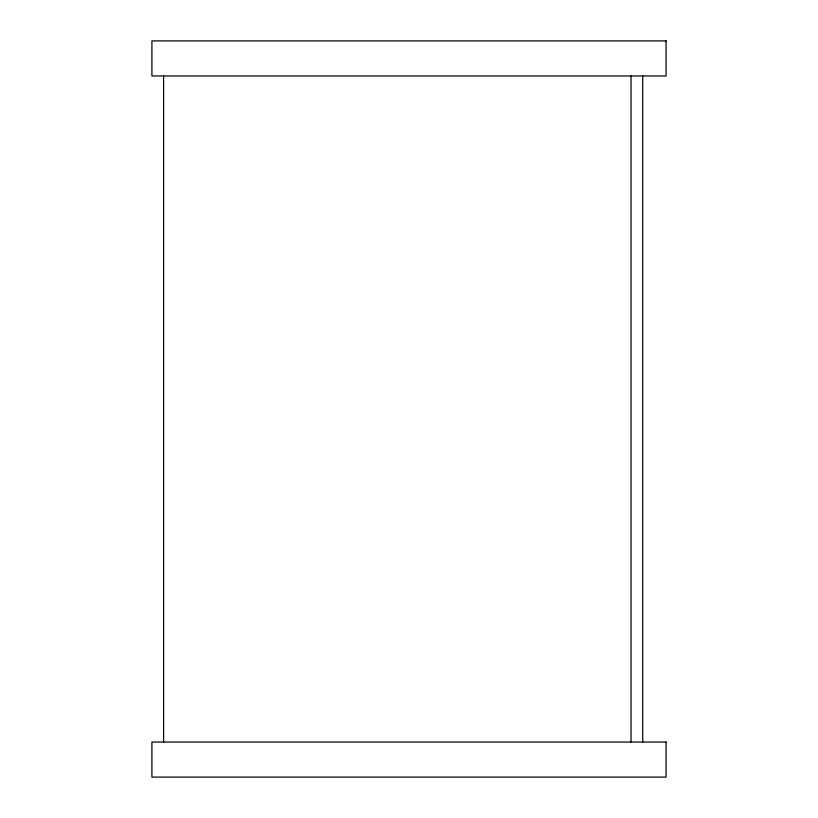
<?xml version="1.0" encoding="UTF-8"?>
<svg xmlns="http://www.w3.org/2000/svg" width="818" height="818" viewBox="0 0 818 818"><rect width="100%" height="100%" fill="white"/><g stroke="black" fill="none" stroke-linecap="round" stroke-linejoin="round"><path stroke-width="1.23" d="M642.713 75.962L642.713 742.038M631.026 75.962L631.026 742.038M163.6 75.962L163.6 742.038M666.087 40.9L151.913 40.9L151.913 75.962L666.087 75.962L666.087 40.9M666.087 742.038L151.913 742.038L151.913 777.1L666.087 777.1L666.087 742.038"/></g></svg>
